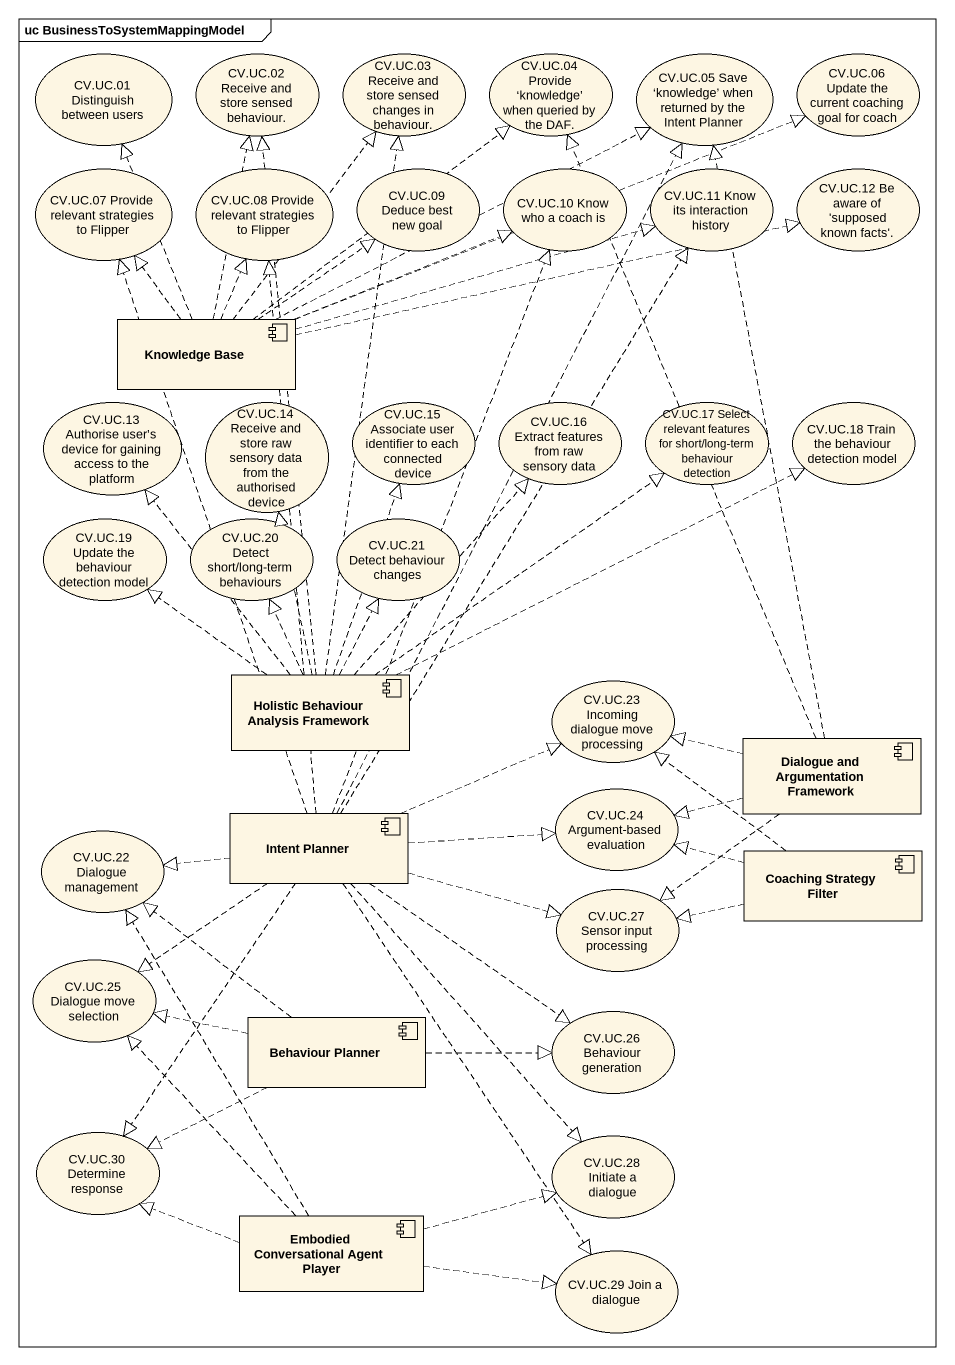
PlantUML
@startuml
mainframe uc BusinessToSystemMappingModel
usecase "CV.UC.01 Distinguish between users" as CV_UC_01_Distinguish
usecase "CV.UC.02 Receive and store sensed behaviour." as CV_UC_02_Receive_and_store
usecase "CV.UC.03 Receive and store sensed changes in behaviour." as CV_UC_03_Receive_and_store
usecase "CV.UC.04 Provide ‘knowledge’ when queried by the DAF." as CV_UC_04_Provide_knowledge
usecase "CV.UC.05 Save ‘knowledge’ when returned by the Intent Planner" as CV_UC_05_Save_knowledge
usecase "CV.UC.06 Update the current coaching goal for coach" as CV_UC_06_Update_the_current
usecase "CV.UC.07 Provide relevant strategies to Flipper" as CV_UC_07_Provide_relevant
usecase "CV.UC.08 Provide relevant strategies to Flipper" as CV_UC_08_Provide_relevant
usecase "CV.UC.09 Deduce best new goal" as CV_UC_09_Deduce_best_new
usecase "CV.UC.10 Know who a coach is" as CV_UC_10_Know_who_a_coach_is
usecase "CV.UC.11 Know its interaction history" as CV_UC_11_Know_its
usecase "CV.UC.12 Be aware of 'supposed known facts'." as CV_UC_12_Be_aware_of
component "Knowledge Base" as Knowledge_Base
usecase "CV.UC.13 Authorise user’s device for gaining access to the platform" as CV_UC_13_Authorise_user_s
usecase "CV.UC.14 Receive and store raw sensory data from the authorised device" as CV_UC_14_Receive_and_store
usecase "CV.UC.15 Associate user identifier to each connected device" as CV_UC_15_Associate_user
usecase "CV.UC.16 Extract features from raw sensory data" as CV_UC_16_Extract_features
usecase "CV.UC.17 Select relevant features for short/long-term behaviour detection" as CV_UC_17_Select_relevant
usecase "CV.UC.18 Train the behaviour detection model" as CV_UC_18_Train_the
usecase "CV.UC.19 Update the behaviour detection model" as CV_UC_19_Update_the
usecase "CV.UC.20 Detect short/long-term behaviours" as CV_UC_20_Detect_short_long
usecase "CV.UC.21 Detect behaviour changes" as CV_UC_21_Detect_behaviour
component "Holistic Behaviour Analysis Framework" as Holistic_Behaviour_Analysis
usecase "CV.UC.23 Incoming dialogue move processing" as CV_UC_23_Incoming_dialogue
component "Dialogue and Argumentation Framework" as Dialogue_and_Argumentation
usecase "CV.UC.24 Argument-based evaluation" as CV_UC_24_Argument_based
usecase "CV.UC.22 Dialogue management" as CV_UC_22_Dialogue_management
component "Intent Planner" as Intent_Planner
usecase "CV.UC.27 Sensor input processing" as CV_UC_27_Sensor_input
component "Coaching Strategy Filter" as Coaching_Strategy_Filter
usecase "CV.UC.25 Dialogue move selection" as CV_UC_25_Dialogue_move
component "Behaviour Planner" as Behaviour_Planner
usecase "CV.UC.26 Behaviour generation" as CV_UC_26_Behaviour
usecase "CV.UC.30 Determine response" as CV_UC_30_Determine_response
usecase "CV.UC.28 Initiate a dialogue" as CV_UC_28_Initiate_a_dialogue
component "Embodied Conversational Agent Player" as Embodied_Conversational
usecase "CV.UC.29 Join a dialogue" as CV_UC_29_Join_a_dialogue
Knowledge_Base .up.|> CV_UC_01_Distinguish
Knowledge_Base .up.|> CV_UC_02_Receive_and_store
Knowledge_Base .up.|> CV_UC_03_Receive_and_store
Knowledge_Base .up.|> CV_UC_04_Provide_knowledge
Knowledge_Base .right.|> CV_UC_05_Save_knowledge
Knowledge_Base .right.|> CV_UC_06_Update_the_current
Knowledge_Base .up.|> CV_UC_07_Provide_relevant
Knowledge_Base .up.|> CV_UC_08_Provide_relevant
Knowledge_Base .up.|> CV_UC_09_Deduce_best_new
Knowledge_Base .right.|> CV_UC_10_Know_who_a_coach_is
Knowledge_Base .right.|> CV_UC_11_Know_its
Knowledge_Base .right.|> CV_UC_12_Be_aware_of
Holistic_Behaviour_Analysis .up.|> CV_UC_02_Receive_and_store
Holistic_Behaviour_Analysis .up.|> CV_UC_03_Receive_and_store
Holistic_Behaviour_Analysis .up.|> CV_UC_13_Authorise_user_s
Holistic_Behaviour_Analysis .up.|> CV_UC_14_Receive_and_store
Holistic_Behaviour_Analysis .up.|> CV_UC_15_Associate_user
Holistic_Behaviour_Analysis .up.|> CV_UC_16_Extract_features
Holistic_Behaviour_Analysis .up.|> CV_UC_17_Select_relevant
Holistic_Behaviour_Analysis .right.|> CV_UC_18_Train_the
Holistic_Behaviour_Analysis .up.|> CV_UC_19_Update_the
Holistic_Behaviour_Analysis .up.|> CV_UC_20_Detect_short_long
Holistic_Behaviour_Analysis .up.|> CV_UC_21_Detect_behaviour
Dialogue_and_Argumentation .up.|> CV_UC_04_Provide_knowledge
Dialogue_and_Argumentation .up.|> CV_UC_05_Save_knowledge
Dialogue_and_Argumentation .left.|> CV_UC_23_Incoming_dialogue
Dialogue_and_Argumentation .left.|> CV_UC_24_Argument_based
Dialogue_and_Argumentation ..|> CV_UC_27_Sensor_input
Intent_Planner .up.|> CV_UC_05_Save_knowledge
Intent_Planner .up.|> CV_UC_07_Provide_relevant
Intent_Planner .up.|> CV_UC_08_Provide_relevant
Intent_Planner .up.|> CV_UC_10_Know_who_a_coach_is
Intent_Planner .up.|> CV_UC_11_Know_its
Intent_Planner .right.|> CV_UC_23_Incoming_dialogue
Intent_Planner .right.|> CV_UC_24_Argument_based
Intent_Planner .left.|> CV_UC_22_Dialogue_management
Intent_Planner .right.|> CV_UC_27_Sensor_input
Intent_Planner ..|> CV_UC_25_Dialogue_move
Intent_Planner ..|> CV_UC_26_Behaviour
Intent_Planner ..|> CV_UC_30_Determine_response
Intent_Planner ..|> CV_UC_28_Initiate_a_dialogue
Intent_Planner ..|> CV_UC_29_Join_a_dialogue
Coaching_Strategy_Filter .up.|> CV_UC_23_Incoming_dialogue
Coaching_Strategy_Filter .left.|> CV_UC_24_Argument_based
Coaching_Strategy_Filter .left.|> CV_UC_27_Sensor_input
Behaviour_Planner .up.|> CV_UC_22_Dialogue_management
Behaviour_Planner .left.|> CV_UC_25_Dialogue_move
Behaviour_Planner .right.|> CV_UC_26_Behaviour
Behaviour_Planner .left.|> CV_UC_30_Determine_response
Embodied_Conversational .up.|> CV_UC_22_Dialogue_management
Embodied_Conversational .up.|> CV_UC_25_Dialogue_move
Embodied_Conversational .left.|> CV_UC_30_Determine_response
Embodied_Conversational .right.|> CV_UC_28_Initiate_a_dialogue
Embodied_Conversational .right.|> CV_UC_29_Join_a_dialogue
@enduml
